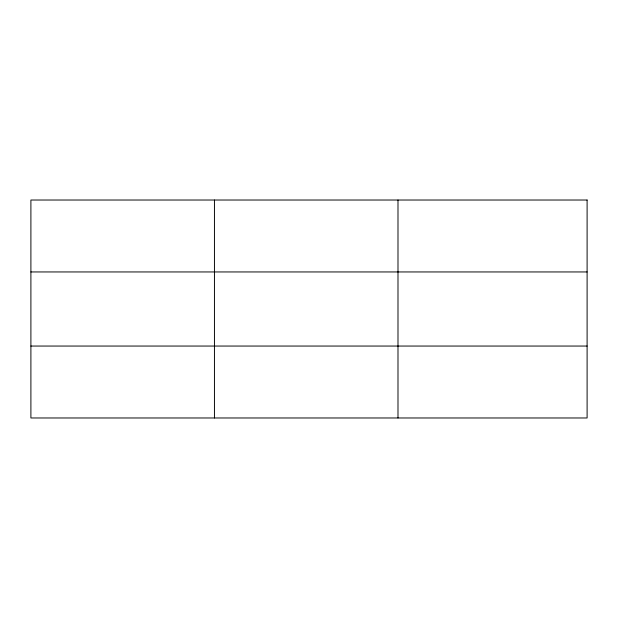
<?xml version="1.0" encoding="UTF-8"?>
<svg xmlns="http://www.w3.org/2000/svg" width="618" height="618" viewBox="0 0 618 618"><rect width="100%" height="100%" fill="white"/><g stroke="black" fill="none" stroke-linecap="round" stroke-linejoin="round"><path stroke-width="0.93" d="M397.992 417.977L397.992 200.023M30.9 271.951L587.1 271.951M30.9 346.049L587.1 346.049M214.446 200.023L214.446 417.977M587.1 200.023L587.1 417.977L30.9 417.977L30.9 200.023L587.1 200.023"/></g></svg>
